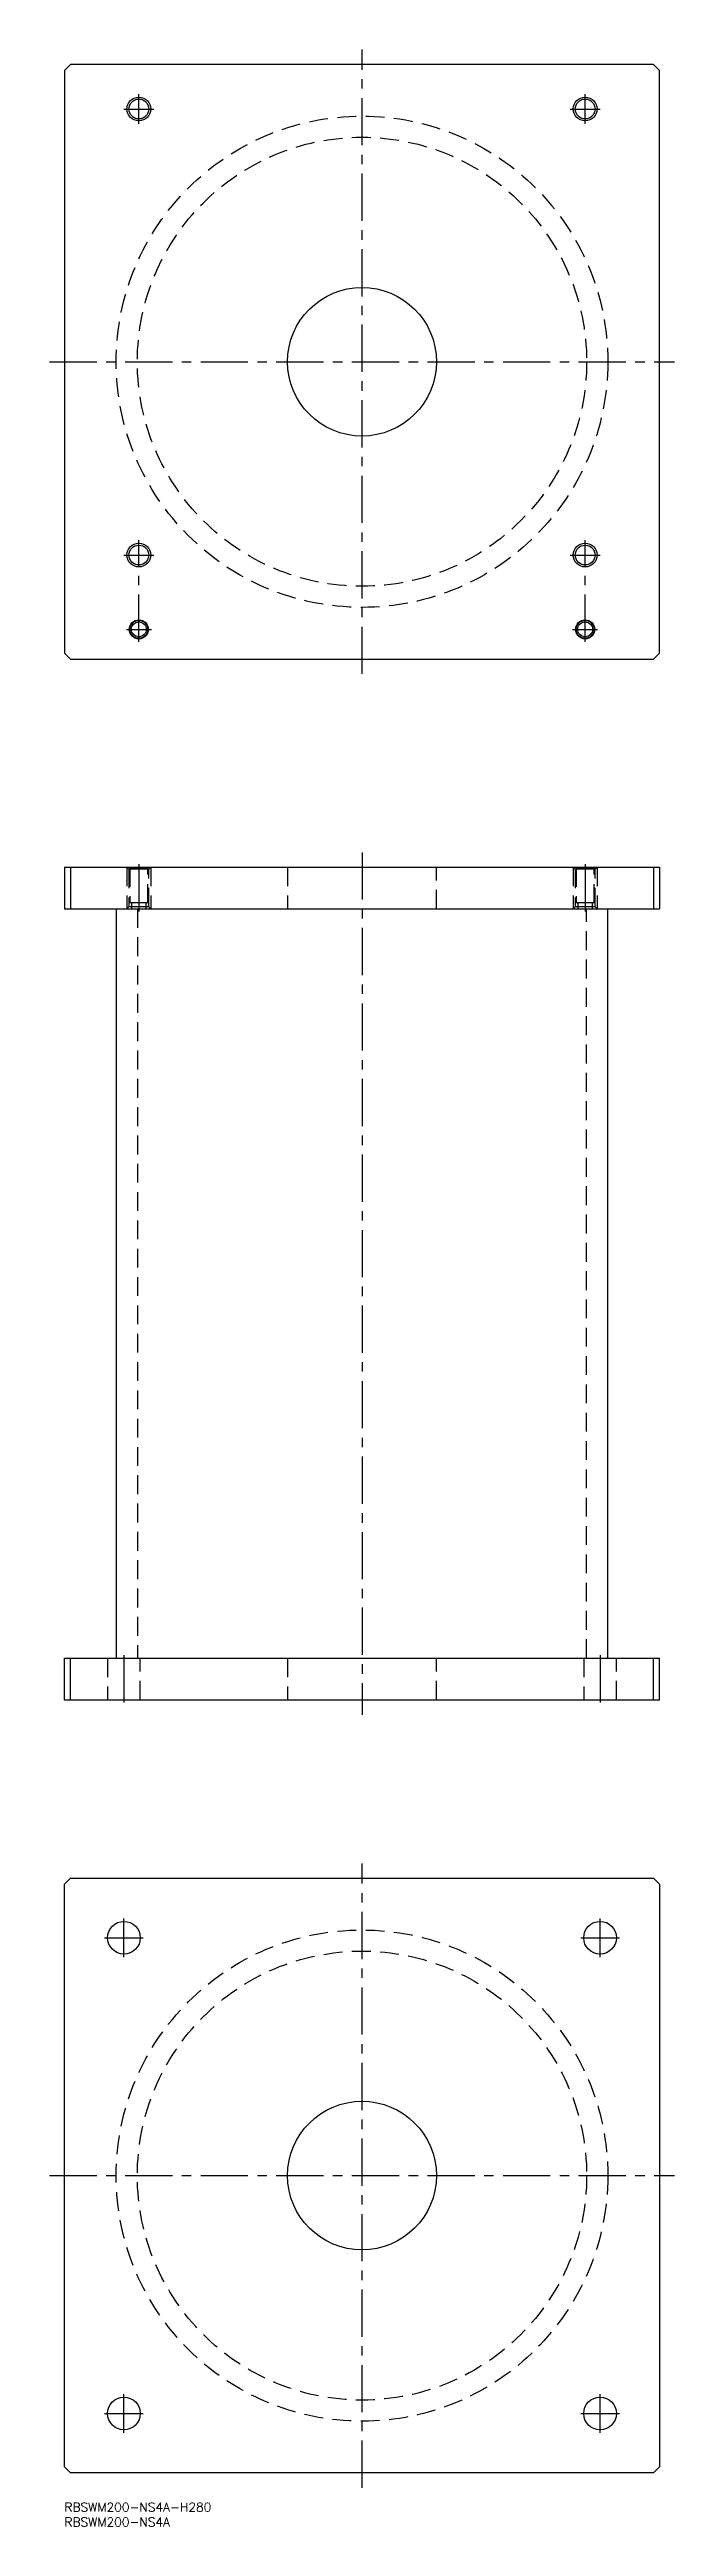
# Model space of a CAD drawing. Extents: x -5 to 205, y -8 to 825.
import ezdxf

# ---------------------------------------------------------------- set-up
doc = ezdxf.new("R2010")
doc.units = 0
doc.header["$LTSCALE"] = 0.5
doc.linetypes.add('CENTER', pattern=[50.8, 31.75, -6.35, 6.35, -6.35])
doc.linetypes.add('DASHED', pattern=[19.05, 12.7, -6.35])
for name, color, linetype in [('MSM_CENTER', 1, 'CENTER'), ('MSM_CONTINUOUS', 7, 'CONTINUOUS'), ('MSM_DASHED', 4, 'DASHED'), ('MSM_NARROW', 5, 'CONTINUOUS'), ('MSM_PART_NUMBER', 7, 'CONTINUOUS')]:
    doc.layers.add(name, color=color, linetype=linetype)
doc.styles.get("Standard").update_dxf_attribs({"font": 'txt.shx', "height": 3, "bigfont": 'bigfont.shx'})

msp = doc.modelspace()

# ---------------------------------------------------------------- linework, layer by layer
at = {"layer": 'MSM_CENTER'}
for p, q in [((100, 615), (100, 825)), ((25, 800), (25, 810)), ((175, 800), (175, 810)), ((20, 805), (30, 805)), ((170, 805), (180, 805)), ((-5, 720), (205, 720)), ((25, 625.8), (25, 660)), ((175, 625.8), (175, 660)), ((20, 655), (30, 655)), ((170, 655), (180, 655)), ((20.8, 630), (29.2, 630)), ((170.8, 630), (179.2, 630)), ((25, 551), (25, 535)), ((100, 555), (100, 265)), ((175, 551), (175, 535)), ((20, 285), (20, 269)), ((180, 285), (180, 269)), ((100, 5), (100, 215)), ((20, 183.5), (20, 196.5)), ((180, 183.5), (180, 196.5)), ((13.5, 190), (26.5, 190)), ((173.5, 190), (186.5, 190)), ((-5, 110), (205, 110)), ((20, 23.5), (20, 36.5)), ((180, 23.5), (180, 36.5)), ((13.5, 30), (26.5, 30)), ((173.5, 30), (186.5, 30))]:
    msp.add_line(p, q, dxfattribs=at)
at = {"layer": 'MSM_CONTINUOUS'}
for p, q in [((2, 820), (0, 818)), ((0, 818), (0, 622)), ((198, 820), (2, 820)), ((200, 818), (198, 820)), ((200, 622), (200, 818)), ((0, 622), (2, 620)), ((2, 620), (198, 620)), ((198, 620), (200, 622)), ((0, 550), (0, 536)), ((0, 550), (200, 550)), ((2, 550), (2, 536)), ((198, 550), (198, 536)), ((200, 550), (200, 536)), ((0, 536), (200, 536)), ((17.4, 536), (17.4, 284)), ((182.6, 284), (182.6, 536)), ((0, 270), (0, 284)), ((0, 284), (200, 284)), ((2, 270), (2, 284)), ((198, 270), (198, 284)), ((200, 270), (200, 284)), ((0, 270), (200, 270)), ((0, 208), (2, 210)), ((2, 210), (198, 210)), ((198, 210), (200, 208)), ((0, 12), (0, 208)), ((200, 208), (200, 12)), ((2, 10), (0, 12)), ((198, 10), (2, 10)), ((200, 12), (198, 10))]:
    msp.add_line(p, q, dxfattribs=at)
for centre, radius in [((25, 805), 3.3235), ((175, 805), 3.3235), ((100, 720), 25), ((25, 655), 3.3235), ((175, 655), 3.3235), ((25, 630), 3.2), ((175, 630), 3.2), ((25, 630), 3), ((25, 630), 2.5), ((175, 630), 3), ((175, 630), 2.5), ((20, 190), 5.5), ((180, 190), 5.5), ((100, 110), 25), ((20, 30), 5.5), ((180, 30), 5.5)]:
    msp.add_circle(centre, radius, dxfattribs=at)
at = {"layer": 'MSM_DASHED'}
for p, q in [((21, 550), (21.6765, 549.3235)), ((21, 550), (21, 536)), ((21.8, 550), (22, 549.8)), ((22, 549.8), (22, 538)), ((28, 549.8), (22, 549.8)), ((28, 549.8), (28.2, 550)), ((28, 538), (28, 549.8)), ((28.3235, 549.3235), (29, 550)), ((29, 550), (29, 536)), ((75, 550), (75, 536)), ((125, 536), (125, 550)), ((171, 550), (171.6765, 549.3235)), ((171, 550), (171, 536)), ((171.8, 550), (172, 549.8)), ((172, 549.8), (172, 538)), ((178, 549.8), (172, 549.8)), ((178, 549.8), (178.2, 550)), ((178, 538), (178, 549.8)), ((178.3235, 549.3235), (179, 550)), ((179, 550), (179, 536)), ((21.6765, 549.3235), (21.6765, 536.6765)), ((28.3235, 549.3235), (21.6765, 549.3235)), ((28.3235, 536.6765), (28.3235, 549.3235)), ((171.6765, 549.3235), (171.6765, 536.6765)), ((178.3235, 549.3235), (171.6765, 549.3235)), ((178.3235, 536.6765), (178.3235, 549.3235)), ((21.6765, 536.6765), (21, 536)), ((28.3235, 536.6765), (21.6765, 536.6765)), ((28, 538), (22, 538)), ((22.5, 538), (22.5, 536)), ((24.5, 536), (24.5, 284)), ((27.5, 536), (27.5, 538)), ((29, 536), (28.3235, 536.6765)), ((171.6765, 536.6765), (171, 536)), ((178.3235, 536.6765), (171.6765, 536.6765)), ((178, 538), (172, 538)), ((172.5, 538), (172.5, 536)), ((175.5, 284), (175.5, 536)), ((177.5, 536), (177.5, 538)), ((179, 536), (178.3235, 536.6765)), ((14.5, 284), (14.5, 270)), ((25.5, 270), (25.5, 284)), ((75, 284), (75, 270)), ((125, 270), (125, 284)), ((174.5, 284), (174.5, 270)), ((185.5, 270), (185.5, 284))]:
    msp.add_line(p, q, dxfattribs=at)
for centre, radius in [((100, 720), 82.6), ((100, 720), 75.5), ((100, 110), 82.6), ((100, 110), 75.5)]:
    msp.add_circle(centre, radius, dxfattribs=at)
at = {"layer": 'MSM_NARROW'}
for centre in [(25, 805), (175, 805), (25, 655), (175, 655)]:
    msp.add_circle(centre, 4, dxfattribs=at)

# ---------------------------------------------------------------- texts
at = {"layer": 'MSM_PART_NUMBER'}
for s, p in [('RBSWM200-NS4A-H280', (0, -3)), ('RBSWM200-NS4A', (0, -8))]:
    msp.add_text(s, height=3, dxfattribs=at).set_placement(p)

doc.saveas('drawing.dxf')
